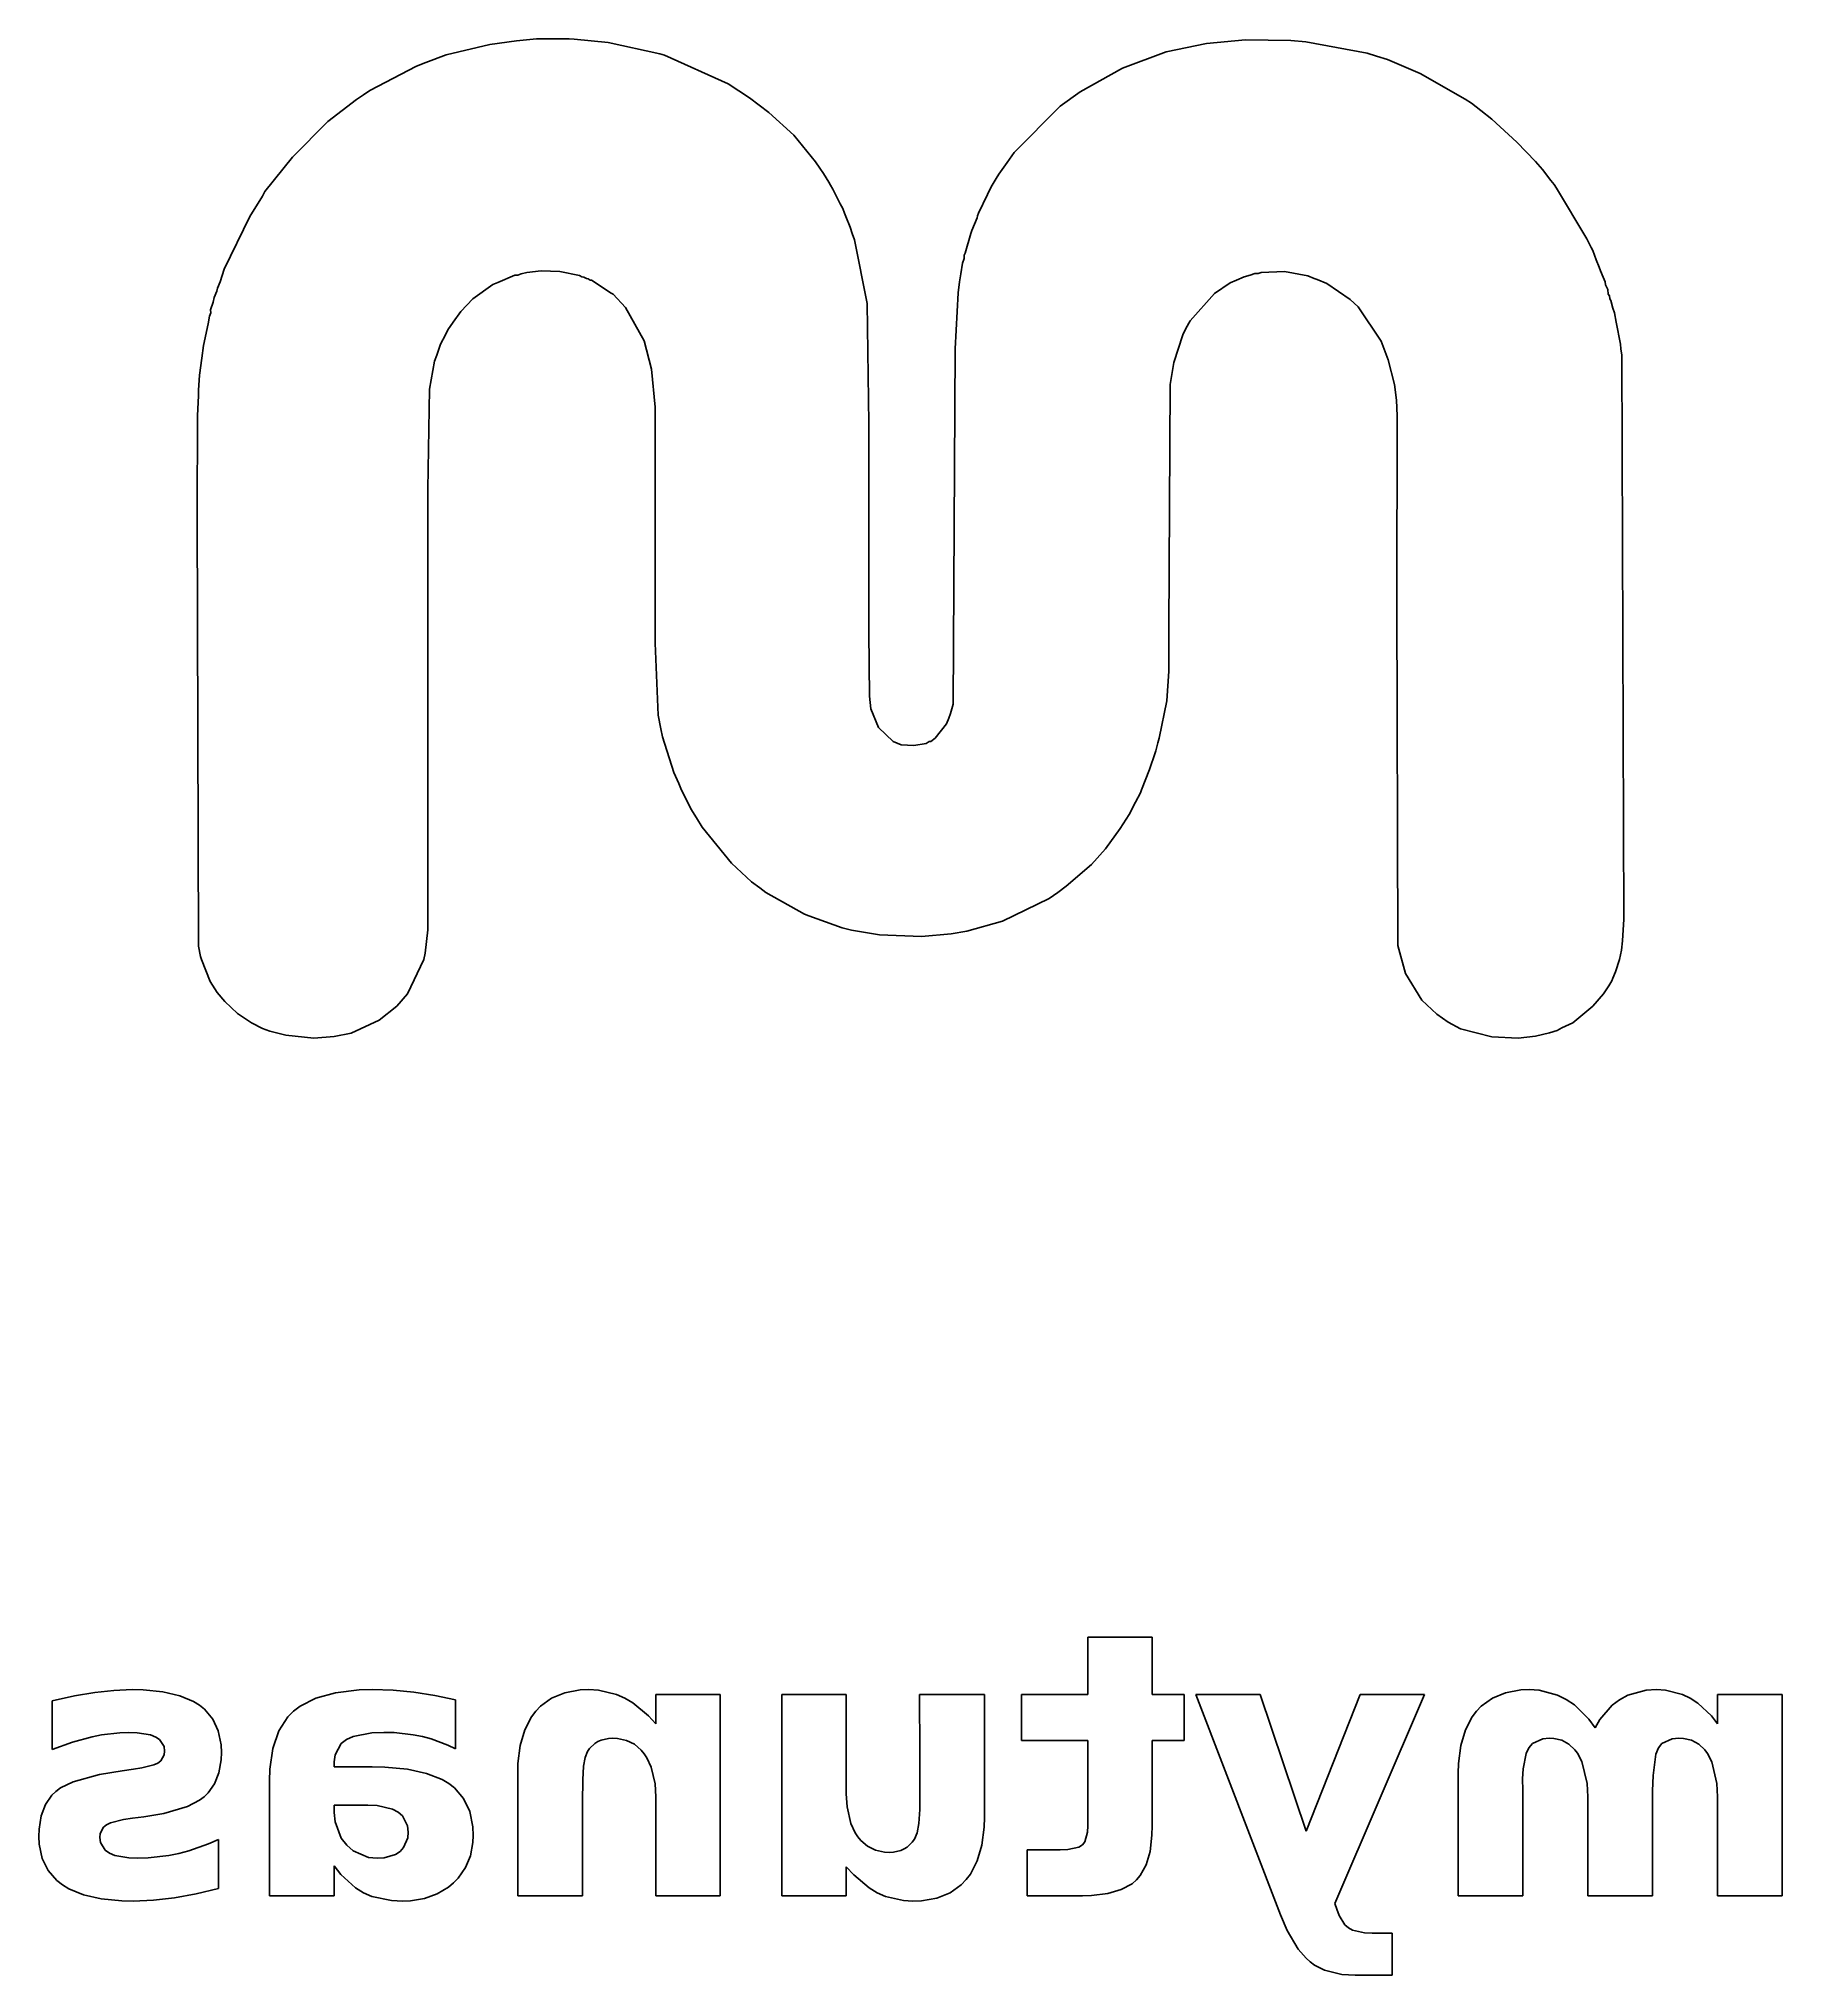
# Model space of a CAD drawing. Header units: millimetres. Extents: x -11 to 11, y -10.1 to 14.3.
import ezdxf

# ---------------------------------------------------------------- set-up
doc = ezdxf.new("R2010")
doc.units = ezdxf.units.MM

msp = doc.modelspace()

# ---------------------------------------------------------------- linework, layer by layer
for p, q in [((-5.307444, 14.232734, 8.27), (-5.857974, 14.100812, 8.27)), ((-4.973202, 14.279786, 8.27), (-5.307444, 14.232734, 8.27)), ((-4.717602, 14.303636, 8.27), (-4.973202, 14.279786, 8.27)), ((-4.305168, 14.306012, 8.27), (-4.717602, 14.303636, 8.27)), ((-4.245714, 14.302484, 8.27), (-4.305168, 14.306012, 8.27)), ((-3.813156, 14.259518, 8.27), (-4.245714, 14.302484, 8.27)), ((-3.16431, 14.116562, 8.27), (-3.813156, 14.259518, 8.27)), ((3.73698, 14.246072, 8.27), (3.22578, 14.13899, 8.27)), ((4.228524, 14.29073, 8.27), (3.73698, 14.246072, 8.27)), ((4.79871, 14.282234, 8.27), (4.228524, 14.29073, 8.27)), ((4.988988, 14.266682, 8.27), (4.79871, 14.282234, 8.27)), ((5.762142, 14.122412, 8.27), (4.988988, 14.266682, 8.27)), ((-6.231546, 13.960862, 8.27), (-6.821406, 13.651892, 8.27)), ((-6.113592, 14.004494, 8.27), (-6.231546, 13.960862, 8.27)), ((-5.857974, 14.100812, 8.27), (-6.113592, 14.004494, 8.27)), ((-3.105324, 14.098904, 8.27), (-3.16431, 14.116562, 8.27)), ((-2.299194, 13.737878, 8.27), (-3.105324, 14.098904, 8.27)), ((2.67525, 13.9355, 8.27), (2.142504, 13.63751, 8.27)), ((3.22578, 14.13899, 8.27), (2.67525, 13.9355, 8.27)), ((5.880114, 14.08715, 8.27), (5.762142, 14.122412, 8.27)), ((6.017742, 14.044634, 8.27), (5.880114, 14.08715, 8.27)), ((6.430644, 13.868396, 8.27), (6.017742, 14.044634, 8.27)), ((-2.03022, 13.55885, 8.27), (-2.299194, 13.737878, 8.27)), ((7.00083, 13.542758, 8.27), (6.430644, 13.868396, 8.27)), ((-6.989958, 13.539194, 8.27), (-7.35228, 13.25987, 8.27)), ((-6.900048, 13.598018, 8.27), (-6.989958, 13.539194, 8.27)), ((-6.821406, 13.651892, 8.27), (-6.900048, 13.598018, 8.27)), ((-1.787994, 13.375358, 8.27), (-2.03022, 13.55885, 8.27)), ((1.888776, 13.453712, 8.27), (1.308348, 12.870692, 8.27)), ((2.142504, 13.63751, 8.27), (1.888776, 13.453712, 8.27)), ((7.07949, 13.491098, 8.27), (7.00083, 13.542758, 8.27)), ((7.194978, 13.401566, 8.27), (7.07949, 13.491098, 8.27)), ((-7.35228, 13.25987, 8.27), (-7.799886, 12.811706, 8.27)), ((-1.473606, 13.08698, 8.27), (-1.787994, 13.375358, 8.27)), ((7.33509, 13.289786, 8.27), (7.194978, 13.401566, 8.27)), ((7.649676, 13.001768, 8.27), (7.33509, 13.289786, 8.27)), ((-1.198134, 12.753476, 8.27), (-1.473606, 13.08698, 8.27)), ((7.88562, 12.75587, 8.27), (7.649676, 13.001768, 8.27)), ((-7.799886, 12.811706, 8.27), (-8.145162, 12.379148, 8.27)), ((-1.144926, 12.674078, 8.27), (-1.198134, 12.753476, 8.27)), ((1.220274, 12.743378, 8.27), (1.114884, 12.595436, 8.27)), ((1.308348, 12.870692, 8.27), (1.220274, 12.743378, 8.27)), ((7.974558, 12.654422, 8.27), (7.88562, 12.75587, 8.27)), ((-1.099818, 12.607046, 8.27), (-1.144926, 12.674078, 8.27)), ((-1.032282, 12.49712, 8.27), (-1.099818, 12.607046, 8.27)), ((-1.010916, 12.45779, 8.27), (-1.032282, 12.49712, 8.27)), ((1.082628, 12.540338, 8.27), (1.031472, 12.45779, 8.27)), ((1.114884, 12.595436, 8.27), (1.082628, 12.540338, 8.27)), ((8.081514, 12.516776, 8.27), (7.974558, 12.654422, 8.27)), ((8.121564, 12.467366, 8.27), (8.081514, 12.516776, 8.27)), ((8.152704, 12.418478, 8.27), (8.121564, 12.467366, 8.27)), ((-8.178066, 12.319784, 8.27), (-8.338122, 12.064562, 8.27)), ((-8.145162, 12.379148, 8.27), (-8.178066, 12.319784, 8.27)), ((-0.981846, 12.409316, 8.27), (-1.010916, 12.45779, 8.27)), ((-0.886446, 12.221864, 8.27), (-0.981846, 12.409316, 8.27)), ((-0.855198, 12.162878, 8.27), (-0.886446, 12.221864, 8.27)), ((0.971496, 12.339818, 8.27), (0.856062, 12.103892, 8.27)), ((1.010286, 12.418478, 8.27), (0.971496, 12.339818, 8.27)), ((1.031472, 12.45779, 8.27), (1.010286, 12.418478, 8.27)), ((8.534466, 11.781854, 8.27), (8.152704, 12.418478, 8.27)), ((-8.338122, 12.064562, 8.27), (-8.658738, 11.39606, 8.27)), ((-0.833454, 12.103892, 8.27), (-0.855198, 12.162878, 8.27)), ((-0.818046, 12.064562, 8.27), (-0.833454, 12.103892, 8.27)), ((-0.76059, 11.926934, 8.27), (-0.818046, 12.064562, 8.27)), ((0.839142, 12.044906, 8.27), (0.775728, 11.887604, 8.27)), ((0.846702, 12.071312, 8.27), (0.839142, 12.044906, 8.27)), ((0.856062, 12.103892, 8.27), (0.846702, 12.071312, 8.27)), ((-0.736164, 11.848274, 8.27), (-0.76059, 11.926934, 8.27)), ((-0.707382, 11.769632, 8.27), (-0.736164, 11.848274, 8.27)), ((-0.546408, 10.963502, 8.27), (-0.707382, 11.769632, 8.27)), ((0.762552, 11.848274, 8.27), (0.6894, 11.599964, 8.27)), ((0.775728, 11.887604, 8.27), (0.762552, 11.848274, 8.27)), ((8.586936, 11.671334, 8.27), (8.534466, 11.781854, 8.27)), ((0.677106, 11.533688, 8.27), (0.658242, 11.474702, 8.27)), ((0.6894, 11.599964, 8.27), (0.675954, 11.573018, 8.27)), ((0.675954, 11.573018, 8.27), (0.677106, 11.533688, 8.27)), ((8.608824, 11.632004, 8.27), (8.586936, 11.671334, 8.27)), ((8.651862, 11.514032, 8.27), (8.608824, 11.632004, 8.27)), ((8.69175, 11.423366, 8.27), (8.651862, 11.514032, 8.27)), ((-8.658738, 11.39606, 8.27), (-8.712324, 11.238758, 8.27)), ((-5.209146, 11.228732, 8.27), (-4.992858, 11.321972, 8.27)), ((-4.992858, 11.321972, 8.27), (-4.953546, 11.323718, 8.27)), ((-4.953546, 11.323718, 8.27), (-4.914216, 11.340116, 8.27)), ((-4.914216, 11.340116, 8.27), (-4.841442, 11.35673, 8.27)), ((-4.841442, 11.35673, 8.27), (-4.658616, 11.377088, 8.27)), ((-4.658616, 11.377088, 8.27), (-4.422672, 11.367098, 8.27)), ((-4.422672, 11.367098, 8.27), (-4.175172, 11.317418, 8.27)), ((-4.175172, 11.317418, 8.27), (-4.147398, 11.301722, 8.27)), ((-4.147398, 11.301722, 8.27), (-4.120416, 11.297744, 8.27)), ((-4.120416, 11.297744, 8.27), (-4.088412, 11.28095, 8.27)), ((-4.088412, 11.28095, 8.27), (-4.067262, 11.278088, 8.27)), ((-4.067262, 11.278088, 8.27), (-4.042062, 11.258432, 8.27)), ((-4.042062, 11.258432, 8.27), (-4.024026, 11.258432, 8.27)), ((-4.024026, 11.258432, 8.27), (-3.990114, 11.23694, 8.27)), ((0.636642, 11.337074, 8.27), (0.61893, 11.238758, 8.27)), ((0.658242, 11.474702, 8.27), (0.636642, 11.337074, 8.27)), ((4.03191, 11.22488, 8.27), (4.113792, 11.258432, 8.27)), ((4.113792, 11.258432, 8.27), (4.208868, 11.30246, 8.27)), ((4.208868, 11.30246, 8.27), (4.28751, 11.320352, 8.27)), ((4.28751, 11.320352, 8.27), (4.346496, 11.341358, 8.27)), ((4.346496, 11.341358, 8.27), (4.385826, 11.342024, 8.27)), ((4.385826, 11.342024, 8.27), (4.425138, 11.357792, 8.27)), ((4.425138, 11.357792, 8.27), (4.720068, 11.366972, 8.27)), ((4.720068, 11.366972, 8.27), (5.014998, 11.312756, 8.27)), ((5.014998, 11.312756, 8.27), (5.09364, 11.281652, 8.27)), ((5.09364, 11.281652, 8.27), (5.13297, 11.268584, 8.27)), ((5.13297, 11.268584, 8.27), (5.253084, 11.219102, 8.27)), ((8.705736, 11.376404, 8.27), (8.69175, 11.423366, 8.27)), ((8.738856, 11.297744, 8.27), (8.705736, 11.376404, 8.27)), ((8.764884, 11.238758, 8.27), (8.738856, 11.297744, 8.27)), ((-8.784306, 11.042144, 8.27), (-8.797518, 10.983158, 8.27)), ((-8.753274, 11.120786, 8.27), (-8.784306, 11.042144, 8.27)), ((-8.74359, 11.160116, 8.27), (-8.753274, 11.120786, 8.27)), ((-8.712324, 11.238758, 8.27), (-8.74359, 11.160116, 8.27)), ((-5.675148, 10.865186, 8.27), (-5.520816, 11.022488, 8.27)), ((-5.520816, 11.022488, 8.27), (-5.268132, 11.20409, 8.27)), ((-5.268132, 11.20409, 8.27), (-5.209146, 11.228732, 8.27)), ((-3.990114, 11.23694, 8.27), (-3.785004, 11.10113, 8.27)), ((-3.785004, 11.10113, 8.27), (-3.75291, 11.081474, 8.27)), ((-3.75291, 11.081474, 8.27), (-3.596868, 10.913912, 8.27)), ((0.599652, 11.10113, 8.27), (0.56196, 10.393316, 8.27)), ((0.61893, 11.238758, 8.27), (0.599652, 11.10113, 8.27)), ((3.528648, 10.747214, 8.27), (3.835296, 11.090366, 8.27)), ((3.835296, 11.090366, 8.27), (4.03191, 11.22488, 8.27)), ((5.253084, 11.219102, 8.27), (5.545872, 11.014946, 8.27)), ((5.545872, 11.014946, 8.27), (5.64966, 10.924172, 8.27)), ((8.767944, 11.199446, 8.27), (8.764884, 11.238758, 8.27)), ((8.797086, 11.14046, 8.27), (8.767944, 11.199446, 8.27)), ((8.804466, 11.081474, 8.27), (8.797086, 11.14046, 8.27)), ((8.820504, 11.061818, 8.27), (8.804466, 11.081474, 8.27)), ((8.823834, 11.022488, 8.27), (8.820504, 11.061818, 8.27)), ((8.834796, 11.002832, 8.27), (8.823834, 11.022488, 8.27)), ((8.862984, 10.904516, 8.27), (8.834796, 11.002832, 8.27)), ((-8.8443, 10.8062, 8.27), (-8.863326, 10.707902, 8.27)), ((-8.827776, 10.84553, 8.27), (-8.8443, 10.8062, 8.27)), ((-8.797518, 10.983158, 8.27), (-8.83062, 10.88486, 8.27)), ((-8.83062, 10.88486, 8.27), (-8.827776, 10.84553, 8.27)), ((-5.772348, 10.727558, 8.27), (-5.675148, 10.865186, 8.27)), ((-3.596868, 10.913912, 8.27), (-3.359736, 10.491614, 8.27)), ((-0.52371, 9.44954, 8.27), (-0.546408, 10.963502, 8.27)), ((5.64966, 10.924172, 8.27), (5.9391, 10.490804, 8.27)), ((8.881542, 10.84553, 8.27), (8.862984, 10.904516, 8.27)), ((8.903268, 10.727558, 8.27), (8.881542, 10.84553, 8.27)), ((-8.863326, 10.707902, 8.27), (-8.920746, 10.432628, 8.27)), ((-5.928444, 10.452302, 8.27), (-5.868684, 10.570256, 8.27)), ((-5.868684, 10.570256, 8.27), (-5.838318, 10.631726, 8.27)), ((-5.838318, 10.631726, 8.27), (-5.772348, 10.727558, 8.27)), ((3.324078, 10.219508, 8.27), (3.436164, 10.570256, 8.27)), ((3.436164, 10.570256, 8.27), (3.475134, 10.648916, 8.27)), ((3.475134, 10.648916, 8.27), (3.528648, 10.747214, 8.27)), ((8.959518, 10.452302, 8.27), (8.903268, 10.727558, 8.27)), ((-8.94141, 10.275344, 8.27), (-8.969598, 10.059056, 8.27)), ((-8.920746, 10.432628, 8.27), (-8.94141, 10.275344, 8.27)), ((-6.004566, 10.236014, 8.27), (-5.974884, 10.314656, 8.27)), ((-5.974884, 10.314656, 8.27), (-5.928444, 10.452302, 8.27)), ((-3.359736, 10.491614, 8.27), (-3.268188, 10.137698, 8.27)), ((0.56196, 10.393316, 8.27), (0.538182, 5.910416, 8.27)), ((5.9391, 10.490804, 8.27), (6.027858, 10.25567, 8.27)), ((8.963964, 10.393316, 8.27), (8.959518, 10.452302, 8.27)), ((8.973594, 10.314656, 8.27), (8.963964, 10.393316, 8.27)), ((9, 3.197096, 8.27), (8.973594, 10.314656, 8.27)), ((-8.969598, 10.059056, 8.27), (-8.984214, 9.870128, 8.27)), ((-6.068448, 9.882098, 8.27), (-6.004566, 10.236014, 8.27)), ((-3.268188, 10.137698, 8.27), (-3.223296, 9.657512, 8.27)), ((3.275352, 9.941084, 8.27), (3.324078, 10.219508, 8.27)), ((6.027858, 10.25567, 8.27), (6.106698, 9.941084, 8.27)), ((-8.985564, 9.803456, 8.27), (-8.996634, 9.547856, 8.27)), ((-8.984214, 9.870128, 8.27), (-8.985564, 9.803456, 8.27)), ((-6.092028, 8.623754, 8.27), (-6.068448, 9.882098, 8.27)), ((3.258792, 6.854192, 8.27), (3.275352, 9.941084, 8.27)), ((6.106698, 9.941084, 8.27), (6.13035, 9.74447, 8.27)), ((-8.996634, 9.547856, 8.27), (-9, 8.30915, 8.27)), ((-3.223296, 9.657512, 8.27), (-3.220506, 8.997326, 8.27)), ((6.13035, 9.74447, 8.27), (6.140016, 9.547856, 8.27)), ((6.140016, 9.547856, 8.27), (6.138054, 7.188434, 8.27)), ((-0.524322, 6.814862, 8.27), (-0.52371, 9.44954, 8.27)), ((-3.220506, 8.997326, 8.27), (-3.221838, 6.677234, 8.27)), ((-6.088392, 4.45544, 8.27), (-6.092028, 8.623754, 8.27)), ((-9, 8.30915, 8.27), (-8.984214, 2.853944, 8.27)), ((6.138054, 7.188434, 8.27), (6.151014, 2.862836, 8.27)), ((3.261168, 6.323318, 8.27), (3.258792, 6.854192, 8.27)), ((-3.221838, 6.677234, 8.27), (-3.183984, 5.769584, 8.27)), ((-0.517968, 6.008732, 8.27), (-0.524322, 6.814862, 8.27)), ((3.233484, 5.949746, 8.27), (3.261168, 6.323318, 8.27)), ((-0.498672, 5.85143, 8.27), (-0.517968, 6.008732, 8.27)), ((0.538182, 5.910416, 8.27), (0.50418, 5.792444, 8.27)), ((3.135816, 5.477858, 8.27), (3.233484, 5.949746, 8.27)), ((-3.183984, 5.769584, 8.27), (-3.152286, 5.59583, 8.27)), ((-0.40266, 5.615486, 8.27), (-0.498672, 5.85143, 8.27)), ((0.453456, 5.65946, 8.27), (0.312354, 5.477858, 8.27)), ((0.48564, 5.733458, 8.27), (0.453456, 5.65946, 8.27)), ((0.50418, 5.792444, 8.27), (0.48564, 5.733458, 8.27)), ((-3.152286, 5.59583, 8.27), (-3.130776, 5.497514, 8.27)), ((-3.130776, 5.497514, 8.27), (-2.987046, 5.0453, 8.27)), ((-0.218358, 5.438528, 8.27), (-0.40266, 5.615486, 8.27)), ((-0.11673, 5.396966, 8.27), (-0.218358, 5.438528, 8.27)), ((0.040554, 5.38586, 8.27), (-0.11673, 5.396966, 8.27)), ((0.197856, 5.412914, 8.27), (0.040554, 5.38586, 8.27)), ((0.236718, 5.438528, 8.27), (0.197856, 5.412914, 8.27)), ((0.256842, 5.438618, 8.27), (0.236718, 5.438528, 8.27)), ((0.312354, 5.477858, 8.27), (0.256842, 5.438618, 8.27)), ((3.0951, 5.320556, 8.27), (3.122496, 5.418872, 8.27)), ((3.122496, 5.418872, 8.27), (3.135816, 5.477858, 8.27)), ((3.016026, 5.08463, 8.27), (3.088134, 5.295698, 8.27)), ((3.088134, 5.295698, 8.27), (3.0951, 5.320556, 8.27)), ((-2.987046, 5.0453, 8.27), (-2.925018, 4.907672, 8.27)), ((-2.925018, 4.907672, 8.27), (-2.889054, 4.821866, 8.27)), ((2.91654, 4.829012, 8.27), (3.016026, 5.08463, 8.27)), ((-2.889054, 4.821866, 8.27), (-2.861982, 4.770026, 8.27)), ((-2.861982, 4.770026, 8.27), (-2.771082, 4.586408, 8.27)), ((2.758572, 4.514426, 8.27), (2.839986, 4.671728, 8.27)), ((2.839986, 4.671728, 8.27), (2.900718, 4.7897, 8.27)), ((2.900718, 4.7897, 8.27), (2.91654, 4.829012, 8.27)), ((-6.091092, 3.05945, 8.27), (-6.088392, 4.45544, 8.27)), ((-2.771082, 4.586408, 8.27), (-2.70225, 4.475114, 8.27)), ((-2.70225, 4.475114, 8.27), (-2.627514, 4.357142, 8.27)), ((2.646576, 4.337468, 8.27), (2.758572, 4.514426, 8.27)), ((-2.627514, 4.357142, 8.27), (-2.259864, 3.902408, 8.27)), ((2.46105, 4.081868, 8.27), (2.646576, 4.337468, 8.27)), ((2.284506, 3.885254, 8.27), (2.46105, 4.081868, 8.27)), ((-2.259864, 3.902408, 8.27), (-2.004264, 3.66443, 8.27)), ((1.962126, 3.60998, 8.27), (2.284506, 3.885254, 8.27)), ((-2.004264, 3.66443, 8.27), (-1.899936, 3.590324, 8.27)), ((-1.899936, 3.590324, 8.27), (-1.8252, 3.531338, 8.27)), ((-1.8252, 3.531338, 8.27), (-1.335762, 3.259934, 8.27)), ((1.161288, 3.170384, 8.27), (1.75113, 3.457034, 8.27)), ((1.75113, 3.457034, 8.27), (1.858158, 3.531338, 8.27)), ((1.858158, 3.531338, 8.27), (1.962126, 3.60998, 8.27)), ((-1.335762, 3.259934, 8.27), (-1.282428, 3.236408, 8.27)), ((-1.282428, 3.236408, 8.27), (-0.863874, 3.08483, 8.27)), ((8.983584, 2.921822, 8.27), (9, 3.197096, 8.27)), ((-6.122718, 2.764538, 8.27), (-6.091092, 3.05945, 8.27)), ((-0.863874, 3.08483, 8.27), (-0.74592, 3.056516, 8.27)), ((-0.74592, 3.056516, 8.27), (-0.392004, 2.999366, 8.27)), ((-0.392004, 2.999366, 8.27), (0.13887, 2.978342, 8.27)), ((0.13887, 2.978342, 8.27), (0.512442, 3.009644, 8.27)), ((0.512442, 3.009644, 8.27), (0.709056, 3.04343, 8.27)), ((0.709056, 3.04343, 8.27), (1.161288, 3.170384, 8.27)), ((-8.984214, 2.853944, 8.27), (-8.958708, 2.725208, 8.27)), ((-8.958708, 2.725208, 8.27), (-8.944884, 2.685878, 8.27)), ((-6.1407, 2.685878, 8.27), (-6.122718, 2.764538, 8.27)), ((6.151014, 2.862836, 8.27), (6.245748, 2.50892, 8.27)), ((8.944362, 2.685878, 8.27), (8.972676, 2.80385, 8.27)), ((8.972676, 2.80385, 8.27), (8.983584, 2.921822, 8.27)), ((-8.944884, 2.685878, 8.27), (-8.835966, 2.410622, 8.27)), ((-6.346026, 2.25332, 8.27), (-6.1407, 2.685878, 8.27)), ((6.245748, 2.50892, 8.27), (6.4503, 2.174426, 8.27)), ((8.849052, 2.41595, 8.27), (8.861076, 2.449934, 8.27)), ((8.861076, 2.449934, 8.27), (8.895528, 2.528594, 8.27)), ((8.895528, 2.528594, 8.27), (8.944362, 2.685878, 8.27)), ((-8.835966, 2.410622, 8.27), (-8.74827, 2.271806, 8.27)), ((-8.74827, 2.271806, 8.27), (-8.652726, 2.155022, 8.27)), ((-6.48333, 2.096036, 8.27), (-6.346026, 2.25332, 8.27)), ((8.609976, 2.096036, 8.27), (8.745732, 2.25332, 8.27)), ((8.745732, 2.25332, 8.27), (8.809722, 2.355668, 8.27)), ((8.809722, 2.355668, 8.27), (8.849052, 2.41595, 8.27)), ((-8.652726, 2.155022, 8.27), (-8.49267, 2.00681, 8.27)), ((-8.49267, 2.00681, 8.27), (-8.315712, 1.887632, 8.27)), ((-6.703434, 1.91969, 8.27), (-6.48333, 2.096036, 8.27)), ((6.4503, 2.174426, 8.27), (6.639732, 1.99772, 8.27)), ((6.639732, 1.99772, 8.27), (6.78456, 1.895912, 8.27)), ((8.357508, 1.889018, 8.27), (8.609976, 2.096036, 8.27)), ((-8.315712, 1.887632, 8.27), (-8.178066, 1.815902, 8.27)), ((-8.178066, 1.815902, 8.27), (-8.085222, 1.781432, 8.27)), ((-8.085222, 1.781432, 8.27), (-7.883154, 1.731464, 8.27)), ((-7.883154, 1.731464, 8.27), (-7.529238, 1.694492, 8.27)), ((-7.529238, 1.694492, 8.27), (-7.273638, 1.712816, 8.27)), ((-7.273638, 1.712816, 8.27), (-7.05735, 1.758302, 8.27)), ((-7.05735, 1.758302, 8.27), (-6.703434, 1.91969, 8.27)), ((6.78456, 1.895912, 8.27), (6.941844, 1.812032, 8.27)), ((6.941844, 1.812032, 8.27), (7.33509, 1.70999, 8.27)), ((7.669332, 1.693988, 8.27), (7.88562, 1.718126, 8.27)), ((7.88562, 1.718126, 8.27), (8.063262, 1.761776, 8.27)), ((8.063262, 1.761776, 8.27), (8.160876, 1.791512, 8.27)), ((8.160876, 1.791512, 8.27), (8.219862, 1.822436, 8.27)), ((8.219862, 1.822436, 8.27), (8.357508, 1.889018, 8.27)), ((7.33509, 1.70999, 8.27), (7.669332, 1.693988, 8.27)), ((2.238764, -5.867584, 8.27), (2.238764, -6.589162, 8.27)), ((3.050344, -5.867584, 8.27), (2.238764, -5.867584, 8.27)), ((3.050344, -6.589162, 8.27), (3.050344, -5.867584, 8.27)), ((-10.292216, -6.5623, 8.27), (-10.550474, -6.605486, 8.27)), ((-10.050854, -6.536714, 8.27), (-10.292216, -6.5623, 8.27)), ((-9.82036, -6.528178, 8.27), (-10.050854, -6.536714, 8.27)), ((-9.682134, -6.531236, 8.27), (-9.82036, -6.528178, 8.27)), ((-9.433226, -6.555634, 8.27), (-9.682134, -6.531236, 8.27)), ((-9.22108, -6.604452, 8.27), (-9.433226, -6.555634, 8.27)), ((-7.253576, -6.56626, 8.27), (-7.50167, -6.633954, 8.27)), ((-6.957676, -6.532402, 8.27), (-7.253576, -6.56626, 8.27)), ((-6.791796, -6.528178, 8.27), (-6.957676, -6.532402, 8.27)), ((-6.52883, -6.53634, 8.27), (-6.791796, -6.528178, 8.27)), ((-6.26549, -6.560848, 8.27), (-6.52883, -6.53634, 8.27)), ((-6.003074, -6.601306, 8.27), (-6.26549, -6.560848, 8.27)), ((-4.360972, -6.56615, 8.27), (-4.52793, -6.633668, 8.27)), ((-4.167504, -6.532402, 8.27), (-4.360972, -6.56615, 8.27)), ((-4.060848, -6.528178, 8.27), (-4.167504, -6.532402, 8.27)), ((-3.93866, -6.534756, 8.27), (-4.060848, -6.528178, 8.27)), ((-3.710366, -6.58738, 8.27), (-3.93866, -6.534756, 8.27)), ((-3.604238, -6.633448, 8.27), (-3.710366, -6.58738, 8.27)), ((-2.402818, -6.589162, 8.27), (-3.21442, -6.589162, 8.27)), ((-3.21442, -6.589162, 8.27), (-3.21442, -6.96083, 8.27)), ((-2.402818, -9.129898, 8.27), (-2.402818, -6.589162, 8.27)), ((-0.810128, -6.589162, 8.27), (-1.622456, -6.589162, 8.27)), ((-1.622456, -6.589162, 8.27), (-1.622456, -9.129898, 8.27)), ((-0.810128, -7.843558, 8.27), (-0.810128, -6.589162, 8.27)), ((0.932096, -6.589162, 8.27), (0.115412, -6.589162, 8.27)), ((0.115412, -6.589162, 8.27), (0.115412, -6.84324, 8.27)), ((0.932096, -8.14047, 8.27), (0.932096, -6.589162, 8.27)), ((2.238764, -6.589162, 8.27), (1.401048, -6.589162, 8.27)), ((1.401048, -6.589162, 8.27), (1.401048, -7.169896, 8.27)), ((3.454704, -6.589162, 8.27), (3.050344, -6.589162, 8.27)), ((3.454704, -7.169896, 8.27), (3.454704, -6.589162, 8.27)), ((4.411462, -6.589162, 8.27), (3.599882, -6.589162, 8.27)), ((3.599882, -6.589162, 8.27), (4.668444, -9.370182, 8.27)), ((4.992218, -8.313236, 8.27), (4.411462, -6.589162, 8.27)), ((5.675318, -6.589162, 8.27), (4.992218, -8.313236, 8.27)), ((5.355174, -9.227182, 8.27), (6.487624, -6.589162, 8.27)), ((6.487624, -6.589162, 8.27), (5.675318, -6.589162, 8.27)), ((7.509084, -6.56615, 8.27), (7.342302, -6.633668, 8.27)), ((7.701914, -6.532402, 8.27), (7.509084, -6.56615, 8.27)), ((7.808086, -6.528178, 8.27), (7.701914, -6.532402, 8.27)), ((7.932496, -6.5359, 8.27), (7.808086, -6.528178, 8.27)), ((8.16552, -6.597588, 8.27), (7.932496, -6.5359, 8.27)), ((8.274134, -6.651598, 8.27), (8.16552, -6.597588, 8.27)), ((9.284088, -6.53612, 8.27), (9.05179, -6.599634, 8.27)), ((9.411666, -6.528178, 8.27), (9.284088, -6.53612, 8.27)), ((9.526044, -6.534976, 8.27), (9.411666, -6.528178, 8.27)), ((9.73984, -6.589426, 8.27), (9.526044, -6.534976, 8.27)), ((9.839236, -6.637078, 8.27), (9.73984, -6.589426, 8.27)), ((11, -6.589162, 8.27), (10.183338, -6.589162, 8.27)), ((10.183338, -6.589162, 8.27), (10.183338, -6.96083, 8.27)), ((11, -9.129898, 8.27), (11, -6.589162, 8.27)), ((-10.550474, -6.605486, 8.27), (-10.830138, -6.668274, 8.27)), ((-10.830138, -6.668274, 8.27), (-10.830138, -7.28533, 8.27)), ((-9.045674, -6.67769, 8.27), (-9.22108, -6.604452, 8.27)), ((-8.971754, -6.72345, 8.27), (-9.045674, -6.67769, 8.27)), ((-8.906942, -6.775348, 8.27), (-8.971754, -6.72345, 8.27)), ((-8.803212, -6.898768, 8.27), (-8.906942, -6.775348, 8.27)), ((-7.784128, -6.798954, 8.27), (-7.85576, -6.87195, 8.27)), ((-7.701936, -6.735484, 8.27), (-7.784128, -6.798954, 8.27)), ((-7.50167, -6.633954, 8.27), (-7.701936, -6.735484, 8.27)), ((-5.741362, -6.657384, 8.27), (-6.003074, -6.601306, 8.27)), ((-5.741362, -7.276618, 8.27), (-5.741362, -6.657384, 8.27)), ((-4.728702, -6.798228, 8.27), (-4.782118, -6.869398, 8.27)), ((-4.6684, -6.734934, 8.27), (-4.728702, -6.798228, 8.27)), ((-4.52793, -6.633668, 8.27), (-4.6684, -6.734934, 8.27)), ((-3.502554, -6.693376, 8.27), (-3.604238, -6.633448, 8.27)), ((-3.307656, -6.857078, 8.27), (-3.502554, -6.693376, 8.27)), ((7.140958, -6.798228, 8.27), (7.08719, -6.869398, 8.27)), ((7.201568, -6.734934, 8.27), (7.140958, -6.798228, 8.27)), ((7.342302, -6.633668, 8.27), (7.201568, -6.734934, 8.27)), ((8.376544, -6.720326, 8.27), (8.274134, -6.651598, 8.27)), ((8.559826, -6.9, 8.27), (8.376544, -6.720326, 8.27)), ((8.851986, -6.725078, 8.27), (8.6988, -6.902948, 8.27)), ((8.94707, -6.655206, 8.27), (8.851986, -6.725078, 8.27)), ((9.05179, -6.599634, 8.27), (8.94707, -6.655206, 8.27)), ((9.93344, -6.698128, 8.27), (9.839236, -6.637078, 8.27)), ((10.10548, -6.860026, 8.27), (9.93344, -6.698128, 8.27)), ((-10.20679, -7.098176, 8.27), (-9.977748, -7.07094, 8.27)), ((-9.977748, -7.07094, 8.27), (-9.868276, -7.067552, 8.27)), ((-9.868276, -7.067552, 8.27), (-9.759926, -7.071182, 8.27)), ((-9.759926, -7.071182, 8.27), (-9.587886, -7.100222, 8.27)), ((-8.734066, -7.048302, 8.27), (-8.803212, -6.898768, 8.27)), ((-8.699504, -7.223972, 8.27), (-8.734066, -7.048302, 8.27)), ((-7.97038, -7.049798, 8.27), (-8.046764, -7.270128, 8.27)), ((-7.85576, -6.87195, 8.27), (-7.97038, -7.049798, 8.27)), ((-7.031926, -7.118174, 8.27), (-6.79492, -7.073162, 8.27)), ((-6.79492, -7.073162, 8.27), (-6.644418, -7.067552, 8.27)), ((-6.644418, -7.067552, 8.27), (-6.516356, -7.070808, 8.27)), ((-6.516356, -7.070808, 8.27), (-6.27352, -7.096944, 8.27)), ((-4.86761, -7.034816, 8.27), (-4.92459, -7.231012, 8.27)), ((-4.782118, -6.869398, 8.27), (-4.86761, -7.034816, 8.27)), ((-3.21442, -6.96083, 8.27), (-3.307656, -6.857078, 8.27)), ((0.115412, -6.84324, 8.27), (0.115962, -7.07589, 8.27)), ((0.115962, -7.07589, 8.27), (0.11759, -7.361538, 8.27)), ((7.00117, -7.034816, 8.27), (6.943838, -7.231012, 8.27)), ((7.08719, -6.869398, 8.27), (7.00117, -7.034816, 8.27)), ((8.640742, -7.010924, 8.27), (8.559826, -6.9, 8.27)), ((8.6988, -6.902948, 8.27), (8.640742, -7.010924, 8.27)), ((10.183338, -6.96083, 8.27), (10.10548, -6.860026, 8.27)), ((-10.830138, -7.28533, 8.27), (-10.573882, -7.190048, 8.27)), ((-10.573882, -7.190048, 8.27), (-10.326338, -7.12198, 8.27)), ((-10.326338, -7.12198, 8.27), (-10.20679, -7.098176, 8.27)), ((-9.587886, -7.100222, 8.27), (-9.524196, -7.12561, 8.27)), ((-9.524196, -7.12561, 8.27), (-9.475268, -7.158522, 8.27)), ((-9.475268, -7.158522, 8.27), (-9.419388, -7.247446, 8.27)), ((-9.419388, -7.247446, 8.27), (-9.412392, -7.30348, 8.27)), ((-9.412392, -7.30348, 8.27), (-9.417694, -7.349614, 8.27)), ((-8.69517, -7.32163, 8.27), (-8.699504, -7.223972, 8.27)), ((-8.69858, -7.412292, 8.27), (-8.69517, -7.32163, 8.27)), ((-8.046764, -7.270128, 8.27), (-8.084978, -7.532918, 8.27)), ((-7.261386, -7.349878, 8.27), (-7.185156, -7.208682, 8.27)), ((-7.185156, -7.208682, 8.27), (-7.118452, -7.157554, 8.27)), ((-7.118452, -7.157554, 8.27), (-7.031926, -7.118174, 8.27)), ((-6.27352, -7.096944, 8.27), (-6.15879, -7.119802, 8.27)), ((-6.15879, -7.119802, 8.27), (-6.04857, -7.149216, 8.27)), ((-6.04857, -7.149216, 8.27), (-5.839878, -7.227602, 8.27)), ((-5.839878, -7.227602, 8.27), (-5.741362, -7.276618, 8.27)), ((-4.92459, -7.231012, 8.27), (-4.95308, -7.457942, 8.27)), ((-4.105486, -7.383868, 8.27), (-4.074642, -7.308562, 8.27)), ((-4.074642, -7.308562, 8.27), (-4.04855, -7.270854, 8.27)), ((-4.04855, -7.270854, 8.27), (-3.983584, -7.208792, 8.27)), ((-3.983584, -7.208792, 8.27), (-3.944688, -7.184416, 8.27)), ((-3.944688, -7.184416, 8.27), (-3.902602, -7.165056, 8.27)), ((-3.902602, -7.165056, 8.27), (-3.809674, -7.142902, 8.27)), ((-3.809674, -7.142902, 8.27), (-3.758854, -7.14013, 8.27)), ((-3.758854, -7.14013, 8.27), (-3.697034, -7.14321, 8.27)), ((-3.697034, -7.14321, 8.27), (-3.583624, -7.167806, 8.27)), ((-3.583624, -7.167806, 8.27), (-3.48381, -7.216976, 8.27)), ((-3.48381, -7.216976, 8.27), (-3.397592, -7.290764, 8.27)), ((-3.397592, -7.290764, 8.27), (-3.359598, -7.336854, 8.27)), ((1.401048, -7.169896, 8.27), (2.238764, -7.169896, 8.27)), ((2.238764, -7.169896, 8.27), (2.238764, -8.24717, 8.27)), ((3.050344, -8.24717, 8.27), (3.050344, -7.169896, 8.27)), ((3.050344, -7.169896, 8.27), (3.454704, -7.169896, 8.27)), ((6.943838, -7.231012, 8.27), (6.91515, -7.457942, 8.27)), ((7.768794, -7.332014, 8.27), (7.80373, -7.262098, 8.27)), ((7.80373, -7.262098, 8.27), (7.849424, -7.208748, 8.27)), ((7.849424, -7.208748, 8.27), (7.977552, -7.147764, 8.27)), ((7.977552, -7.147764, 8.27), (8.059986, -7.14013, 8.27)), ((8.059986, -7.14013, 8.27), (8.116064, -7.143122, 8.27)), ((8.116064, -7.143122, 8.27), (8.21843, -7.166992, 8.27)), ((8.21843, -7.166992, 8.27), (8.307706, -7.21471, 8.27)), ((8.307706, -7.21471, 8.27), (8.383936, -7.28632, 8.27)), ((8.383936, -7.28632, 8.27), (8.417156, -7.331046, 8.27)), ((8.417156, -7.331046, 8.27), (8.472398, -7.436822, 8.27)), ((9.405308, -7.341496, 8.27), (9.437076, -7.262098, 8.27)), ((9.437076, -7.262098, 8.27), (9.48046, -7.208748, 8.27)), ((9.48046, -7.208748, 8.27), (9.609666, -7.147764, 8.27)), ((9.609666, -7.147764, 8.27), (9.69551, -7.14013, 8.27)), ((9.69551, -7.14013, 8.27), (9.75227, -7.143122, 8.27)), ((9.75227, -7.143122, 8.27), (9.855802, -7.16708, 8.27)), ((9.855802, -7.16708, 8.27), (9.946002, -7.214996, 8.27)), ((9.946002, -7.214996, 8.27), (10.02287, -7.28687, 8.27)), ((10.02287, -7.28687, 8.27), (10.056288, -7.331772, 8.27)), ((-9.945232, -7.551024, 8.27), (-10.231782, -7.596982, 8.27)), ((-9.80221, -7.530696, 8.27), (-9.945232, -7.551024, 8.27)), ((-9.70068, -7.516352, 8.27), (-9.80221, -7.530696, 8.27)), ((-9.548242, -7.477874, 8.27), (-9.70068, -7.516352, 8.27)), ((-9.497334, -7.45374, 8.27), (-9.548242, -7.477874, 8.27)), ((-9.460176, -7.424744, 8.27), (-9.497334, -7.45374, 8.27)), ((-9.417694, -7.349614, 8.27), (-9.460176, -7.424744, 8.27)), ((-8.780244, -7.715276, 8.27), (-8.725794, -7.575708, 8.27)), ((-8.725794, -7.575708, 8.27), (-8.69858, -7.412292, 8.27)), ((-8.084978, -7.532918, 8.27), (-8.089752, -7.68023, 8.27)), ((-7.270912, -7.439946, 8.27), (-7.261386, -7.349878, 8.27)), ((-7.270912, -7.503108, 8.27), (-7.270912, -7.439946, 8.27)), ((-6.791796, -7.503108, 8.27), (-7.270912, -7.503108, 8.27)), ((-6.632824, -7.506364, 8.27), (-6.791796, -7.503108, 8.27)), ((-6.347726, -7.5325, 8.27), (-6.632824, -7.506364, 8.27)), ((-6.106364, -7.584772, 8.27), (-6.347726, -7.5325, 8.27)), ((-4.95308, -7.457942, 8.27), (-4.956644, -7.582946, 8.27)), ((-4.136352, -7.668064, 8.27), (-4.125462, -7.492218, 8.27)), ((-4.125462, -7.492218, 8.27), (-4.105486, -7.383868, 8.27)), ((-3.359598, -7.336854, 8.27), (-3.325564, -7.388224, 8.27)), ((-3.325564, -7.388224, 8.27), (-3.271136, -7.505088, 8.27)), ((-3.271136, -7.505088, 8.27), (-3.223484, -7.715804, 8.27)), ((0.11759, -7.361538, 8.27), (0.11924, -7.6216, 8.27)), ((6.91515, -7.457942, 8.27), (6.911564, -7.582946, 8.27)), ((7.723892, -7.653368, 8.27), (7.728864, -7.527638, 8.27)), ((7.728864, -7.527638, 8.27), (7.768794, -7.332014, 8.27)), ((8.472398, -7.436822, 8.27), (8.537738, -7.712306, 8.27)), ((9.36903, -7.612998, 8.27), (9.405308, -7.341496, 8.27)), ((10.056288, -7.331772, 8.27), (10.111882, -7.4379, 8.27)), ((10.111882, -7.4379, 8.27), (10.175396, -7.711932, 8.27)), ((-10.7844, -7.811614, 8.27), (-10.834934, -7.860234, 8.27)), ((-10.724274, -7.767856, 8.27), (-10.7844, -7.811614, 8.27)), ((-10.565676, -7.68991, 8.27), (-10.724274, -7.767856, 8.27)), ((-10.231782, -7.596982, 8.27), (-10.565676, -7.68991, 8.27)), ((-8.861908, -7.830952, 8.27), (-8.780244, -7.715276, 8.27)), ((-8.089752, -7.68023, 8.27), (-8.089752, -9.129898, 8.27)), ((-5.908716, -7.66318, 8.27), (-6.106364, -7.584772, 8.27)), ((-5.826304, -7.712174, 8.27), (-5.908716, -7.66318, 8.27)), ((-5.754342, -7.767988, 8.27), (-5.826304, -7.712174, 8.27)), ((-5.639194, -7.902012, 8.27), (-5.754342, -7.767988, 8.27)), ((-4.956644, -7.582946, 8.27), (-4.956644, -9.129898, 8.27)), ((-4.139982, -7.945924, 8.27), (-4.136352, -7.668064, 8.27)), ((-3.223484, -7.715804, 8.27), (-3.21442, -7.879858, 8.27)), ((0.119768, -7.777492, 8.27), (0.115786, -8.041008, 8.27)), ((0.11924, -7.6216, 8.27), (0.119768, -7.777492, 8.27)), ((6.911564, -7.582946, 8.27), (6.911564, -9.129898, 8.27)), ((7.724244, -7.705464, 8.27), (7.723892, -7.653368, 8.27)), ((7.725344, -7.744118, 8.27), (7.724244, -7.705464, 8.27)), ((7.726422, -7.774962, 8.27), (7.725344, -7.744118, 8.27)), ((7.728248, -7.80508, 8.27), (7.726422, -7.774962, 8.27)), ((7.728248, -9.129898, 8.27), (7.728248, -7.80508, 8.27)), ((8.537738, -7.712306, 8.27), (8.547814, -7.882036, 8.27)), ((9.364476, -7.80508, 8.27), (9.36903, -7.612998, 8.27)), ((9.364476, -9.129898, 8.27), (9.364476, -7.80508, 8.27)), ((10.175396, -7.711932, 8.27), (10.183338, -7.879858, 8.27)), ((-10.915784, -7.976834, 8.27), (-10.969684, -8.119284, 8.27)), ((-10.834934, -7.860234, 8.27), (-10.915784, -7.976834, 8.27)), ((-9.422138, -8.09042, 8.27), (-9.121926, -8.001364, 8.27)), ((-9.121926, -8.001364, 8.27), (-8.97248, -7.923968, 8.27)), ((-8.97248, -7.923968, 8.27), (-8.912948, -7.879858, 8.27)), ((-8.912948, -7.879858, 8.27), (-8.861908, -7.830952, 8.27)), ((-7.270912, -8.079486, 8.27), (-7.270912, -7.98658, 8.27)), ((-7.270912, -7.98658, 8.27), (-6.848402, -7.98658, 8.27)), ((-6.848402, -7.98658, 8.27), (-6.729228, -7.99197, 8.27)), ((-6.729228, -7.99197, 8.27), (-6.537938, -8.035156, 8.27)), ((-6.537938, -8.035156, 8.27), (-6.465844, -8.072952, 8.27)), ((-5.562414, -8.06589, 8.27), (-5.639194, -7.902012, 8.27)), ((-4.139982, -9.129898, 8.27), (-4.139982, -7.945924, 8.27)), ((-3.21442, -7.879858, 8.27), (-3.21442, -9.129898, 8.27)), ((-0.801064, -8.007568, 8.27), (-0.810128, -7.843558, 8.27)), ((-0.753434, -8.218042, 8.27), (-0.801064, -8.007568, 8.27)), ((0.115786, -8.041008, 8.27), (0.103818, -8.218878, 8.27)), ((8.547814, -7.882036, 8.27), (8.547814, -9.129898, 8.27)), ((10.183338, -7.879858, 8.27), (10.183338, -9.129898, 8.27)), ((-10.996634, -8.287606, 8.27), (-11, -8.38148, 8.27)), ((-10.969684, -8.119284, 8.27), (-10.996634, -8.287606, 8.27)), ((-10.223884, -8.343596, 8.27), (-10.182524, -8.262658, 8.27)), ((-10.182524, -8.262658, 8.27), (-10.146312, -8.23265, 8.27)), ((-10.146312, -8.23265, 8.27), (-10.094634, -8.207614, 8.27)), ((-10.094634, -8.207614, 8.27), (-9.92948, -8.166232, 8.27)), ((-9.92948, -8.166232, 8.27), (-9.816004, -8.149908, 8.27)), ((-9.816004, -8.149908, 8.27), (-9.673004, -8.131758, 8.27)), ((-9.673004, -8.131758, 8.27), (-9.422138, -8.09042, 8.27)), ((-7.2611, -8.198088, 8.27), (-7.270912, -8.079486, 8.27)), ((-7.182714, -8.40425, 8.27), (-7.2611, -8.198088, 8.27)), ((-6.465844, -8.072952, 8.27), (-6.409942, -8.120956, 8.27)), ((-6.409942, -8.120956, 8.27), (-6.346076, -8.248006, 8.27)), ((-6.346076, -8.248006, 8.27), (-6.33809, -8.32703, 8.27)), ((-5.524046, -8.259622, 8.27), (-5.562414, -8.06589, 8.27)), ((-5.519228, -8.367686, 8.27), (-5.524046, -8.259622, 8.27)), ((-0.698984, -8.334642, 8.27), (-0.753434, -8.218042, 8.27)), ((0.103818, -8.218878, 8.27), (0.082214, -8.335566, 8.27)), ((0.899734, -8.492514, 8.27), (0.928488, -8.265496, 8.27)), ((0.928488, -8.265496, 8.27), (0.932096, -8.14047, 8.27)), ((2.238764, -8.24717, 8.27), (2.234364, -8.32857, 8.27)), ((3.04722, -8.363132, 8.27), (3.050344, -8.24717, 8.27)), ((-11, -8.38148, 8.27), (-10.995314, -8.479776, 8.27)), ((-10.995314, -8.479776, 8.27), (-10.957848, -8.657536, 8.27)), ((-10.229054, -8.394548, 8.27), (-10.223884, -8.343596, 8.27)), ((-10.22153, -8.45551, 8.27), (-10.229054, -8.394548, 8.27)), ((-10.161272, -8.55352, 8.27), (-10.22153, -8.45551, 8.27)), ((-8.855968, -8.475112, 8.27), (-9.104964, -8.563684, 8.27)), ((-8.733648, -8.419958, 8.27), (-8.855968, -8.475112, 8.27)), ((-8.733648, -9.036992, 8.27), (-8.733648, -8.419958, 8.27)), ((-7.114096, -8.49181, 8.27), (-7.182714, -8.40425, 8.27)), ((-7.0312, -8.563596, 8.27), (-7.114096, -8.49181, 8.27)), ((-6.39606, -8.520718, 8.27), (-6.44116, -8.568766, 8.27)), ((-6.344536, -8.39985, 8.27), (-6.39606, -8.520718, 8.27)), ((-6.33809, -8.32703, 8.27), (-6.344536, -8.39985, 8.27)), ((-5.553834, -8.623986, 8.27), (-5.523078, -8.45738, 8.27)), ((-5.523078, -8.45738, 8.27), (-5.519228, -8.367686, 8.27)), ((-0.66495, -8.385836, 8.27), (-0.698984, -8.334642, 8.27)), ((-0.626956, -8.431596, 8.27), (-0.66495, -8.385836, 8.27)), ((-0.540738, -8.504834, 8.27), (-0.626956, -8.431596, 8.27)), ((-0.440924, -8.553652, 8.27), (-0.540738, -8.504834, 8.27)), ((-0.080586, -8.538274, 8.27), (-0.122364, -8.557018, 8.27)), ((-0.04224, -8.514272, 8.27), (-0.080586, -8.538274, 8.27)), ((0.022726, -8.452936, 8.27), (-0.04224, -8.514272, 8.27)), ((0.049368, -8.415602, 8.27), (0.022726, -8.452936, 8.27)), ((0.082214, -8.335566, 8.27), (0.049368, -8.415602, 8.27)), ((0.842204, -8.688886, 8.27), (0.899734, -8.492514, 8.27)), ((1.888876, -8.549164, 8.27), (1.471448, -8.549164, 8.27)), ((1.471448, -8.549164, 8.27), (1.471448, -9.129898, 8.27)), ((1.98473, -8.54527, 8.27), (1.888876, -8.549164, 8.27)), ((2.124474, -8.514052, 8.27), (1.98473, -8.54527, 8.27)), ((2.168342, -8.486728, 8.27), (2.124474, -8.514052, 8.27)), ((2.199164, -8.44836, 8.27), (2.168342, -8.486728, 8.27)), ((2.234364, -8.32857, 8.27), (2.199164, -8.44836, 8.27)), ((3.022184, -8.568744, 8.27), (3.04722, -8.363132, 8.27)), ((-10.957848, -8.657536, 8.27), (-10.882894, -8.810172, 8.27)), ((-10.10856, -8.590546, 8.27), (-10.161272, -8.55352, 8.27)), ((-10.04124, -8.619124, 8.27), (-10.10856, -8.590546, 8.27)), ((-9.861918, -8.651794, 8.27), (-10.04124, -8.619124, 8.27)), ((-9.74996, -8.655886, 8.27), (-9.861918, -8.651794, 8.27)), ((-9.619016, -8.652212, 8.27), (-9.74996, -8.655886, 8.27)), ((-9.359856, -8.622798, 8.27), (-9.619016, -8.652212, 8.27)), ((-9.23164, -8.59708, 8.27), (-9.359856, -8.622798, 8.27)), ((-9.104964, -8.563684, 8.27), (-9.23164, -8.59708, 8.27)), ((-7.270912, -9.129898, 8.27), (-7.270912, -8.753148, 8.27)), ((-7.270912, -8.753148, 8.27), (-7.186652, -8.86108, 8.27)), ((-6.83848, -8.645612, 8.27), (-7.0312, -8.563596, 8.27)), ((-6.728634, -8.655886, 8.27), (-6.83848, -8.645612, 8.27)), ((-6.6418, -8.65043, 8.27), (-6.728634, -8.655886, 8.27)), ((-6.498052, -8.60687, 8.27), (-6.6418, -8.65043, 8.27)), ((-6.44116, -8.568766, 8.27), (-6.498052, -8.60687, 8.27)), ((-5.707658, -8.906004, 8.27), (-5.615368, -8.77352, 8.27)), ((-5.615368, -8.77352, 8.27), (-5.553834, -8.623986, 8.27)), ((-0.810128, -9.129898, 8.27), (-0.810128, -8.762586, 8.27)), ((-0.810128, -8.762586, 8.27), (-0.716936, -8.866404, 8.27)), ((-0.327514, -8.57805, 8.27), (-0.440924, -8.553652, 8.27)), ((-0.265694, -8.581108, 8.27), (-0.327514, -8.57805, 8.27)), ((-0.214918, -8.578424, 8.27), (-0.265694, -8.581108, 8.27)), ((-0.122364, -8.557018, 8.27), (-0.214918, -8.578424, 8.27)), ((0.755898, -8.854568, 8.27), (0.842204, -8.688886, 8.27)), ((2.89696, -8.874896, 8.27), (2.97209, -8.739332, 8.27)), ((2.97209, -8.739332, 8.27), (3.022184, -8.568744, 8.27)), ((-10.882894, -8.810172, 8.27), (-10.770452, -8.937662, 8.27)), ((-10.770452, -8.937662, 8.27), (-10.700184, -8.99198, 8.27)), ((-10.700184, -8.99198, 8.27), (-10.620808, -9.039786, 8.27)), ((-10.620808, -9.039786, 8.27), (-10.434424, -9.11628, 8.27)), ((-9.013686, -9.106314, 8.27), (-8.733648, -9.036992, 8.27)), ((-7.186652, -8.86108, 8.27), (-7.002622, -9.029864, 8.27)), ((-7.002622, -9.029864, 8.27), (-6.902852, -9.090716, 8.27)), ((-5.970822, -9.106072, 8.27), (-5.829164, -9.019788, 8.27)), ((-5.829164, -9.019788, 8.27), (-5.76532, -8.965844, 8.27)), ((-5.76532, -8.965844, 8.27), (-5.707658, -8.906004, 8.27)), ((-0.716936, -8.866404, 8.27), (-0.52239, -9.030458, 8.27)), ((-0.52239, -9.030458, 8.27), (-0.421036, -9.090716, 8.27)), ((0.499774, -9.090474, 8.27), (0.641146, -8.989208, 8.27)), ((0.641146, -8.989208, 8.27), (0.701976, -8.925914, 8.27)), ((0.701976, -8.925914, 8.27), (0.755898, -8.854568, 8.27)), ((2.659888, -9.051644, 8.27), (2.795364, -8.976514, 8.27)), ((2.795364, -8.976514, 8.27), (2.84999, -8.929544, 8.27)), ((2.84999, -8.929544, 8.27), (2.89696, -8.874896, 8.27)), ((-10.434424, -9.11628, 8.27), (-10.211212, -9.167276, 8.27)), ((-10.211212, -9.167276, 8.27), (-9.95115, -9.192774, 8.27)), ((-9.95115, -9.192774, 8.27), (-9.807292, -9.195964, 8.27)), ((-9.807292, -9.195964, 8.27), (-9.551036, -9.185976, 8.27)), ((-9.551036, -9.185976, 8.27), (-9.28609, -9.156034, 8.27)), ((-9.28609, -9.156034, 8.27), (-9.013686, -9.106314, 8.27)), ((-8.089752, -9.129898, 8.27), (-7.270912, -9.129898, 8.27)), ((-6.902852, -9.090716, 8.27), (-6.795338, -9.136762, 8.27)), ((-6.795338, -9.136762, 8.27), (-6.547068, -9.189386, 8.27)), ((-6.547068, -9.189386, 8.27), (-6.406312, -9.195964, 8.27)), ((-6.406312, -9.195964, 8.27), (-6.30993, -9.192378, 8.27)), ((-6.30993, -9.192378, 8.27), (-6.13107, -9.163602, 8.27)), ((-6.13107, -9.163602, 8.27), (-5.970822, -9.106072, 8.27)), ((-4.956644, -9.129898, 8.27), (-4.139982, -9.129898, 8.27)), ((-3.21442, -9.129898, 8.27), (-2.402818, -9.129898, 8.27)), ((-1.622456, -9.129898, 8.27), (-0.810128, -9.129898, 8.27)), ((-0.421036, -9.090716, 8.27), (-0.315744, -9.136762, 8.27)), ((-0.315744, -9.136762, 8.27), (-0.089606, -9.189386, 8.27)), ((-0.089606, -9.189386, 8.27), (0.031218, -9.195964, 8.27)), ((0.031218, -9.195964, 8.27), (0.138094, -9.19174, 8.27)), ((0.138094, -9.19174, 8.27), (0.33209, -9.157992, 8.27)), ((0.33209, -9.157992, 8.27), (0.499774, -9.090474, 8.27)), ((1.471448, -9.129898, 8.27), (2.168342, -9.129898, 8.27)), ((2.168342, -9.129898, 8.27), (2.284128, -9.126774, 8.27)), ((2.284128, -9.126774, 8.27), (2.489476, -9.101738, 8.27)), ((2.489476, -9.101738, 8.27), (2.659888, -9.051644, 8.27)), ((5.378406, -9.297604, 8.27), (5.355174, -9.227182, 8.27)), ((6.911564, -9.129898, 8.27), (7.728248, -9.129898, 8.27)), ((8.547814, -9.129898, 8.27), (9.364476, -9.129898, 8.27)), ((10.183338, -9.129898, 8.27), (11, -9.129898, 8.27)), ((4.668444, -9.370182, 8.27), (4.752066, -9.56651, 8.27)), ((5.407182, -9.37632, 8.27), (5.378406, -9.297604, 8.27)), ((5.480486, -9.494284, 8.27), (5.407182, -9.37632, 8.27)), ((5.525036, -9.533532, 8.27), (5.480486, -9.494284, 8.27)), ((4.752066, -9.56651, 8.27), (4.890248, -9.80092, 8.27)), ((5.578892, -9.562418, 8.27), (5.525036, -9.533532, 8.27)), ((5.7288, -9.595462, 8.27), (5.578892, -9.562418, 8.27)), ((5.824852, -9.599576, 8.27), (5.7288, -9.595462, 8.27)), ((6.07893, -9.599576, 8.27), (5.824852, -9.599576, 8.27)), ((6.07893, -10.132416, 8.27), (6.07893, -9.599576, 8.27)), ((4.890248, -9.80092, 8.27), (4.990876, -9.917168, 8.27)), ((4.990876, -9.917168, 8.27), (5.043764, -9.96328, 8.27)), ((5.043764, -9.96328, 8.27), (5.099424, -10.002924, 8.27)), ((5.099424, -10.002924, 8.27), (5.223658, -10.06635, 8.27)), ((5.223658, -10.06635, 8.27), (5.442162, -10.121834, 8.27)), ((5.442162, -10.121834, 8.27), (5.609252, -10.132416, 8.27)), ((5.609252, -10.132416, 8.27), (6.07893, -10.132416, 8.27))]:
    msp.add_line(p, q)

doc.saveas('drawing.dxf')
